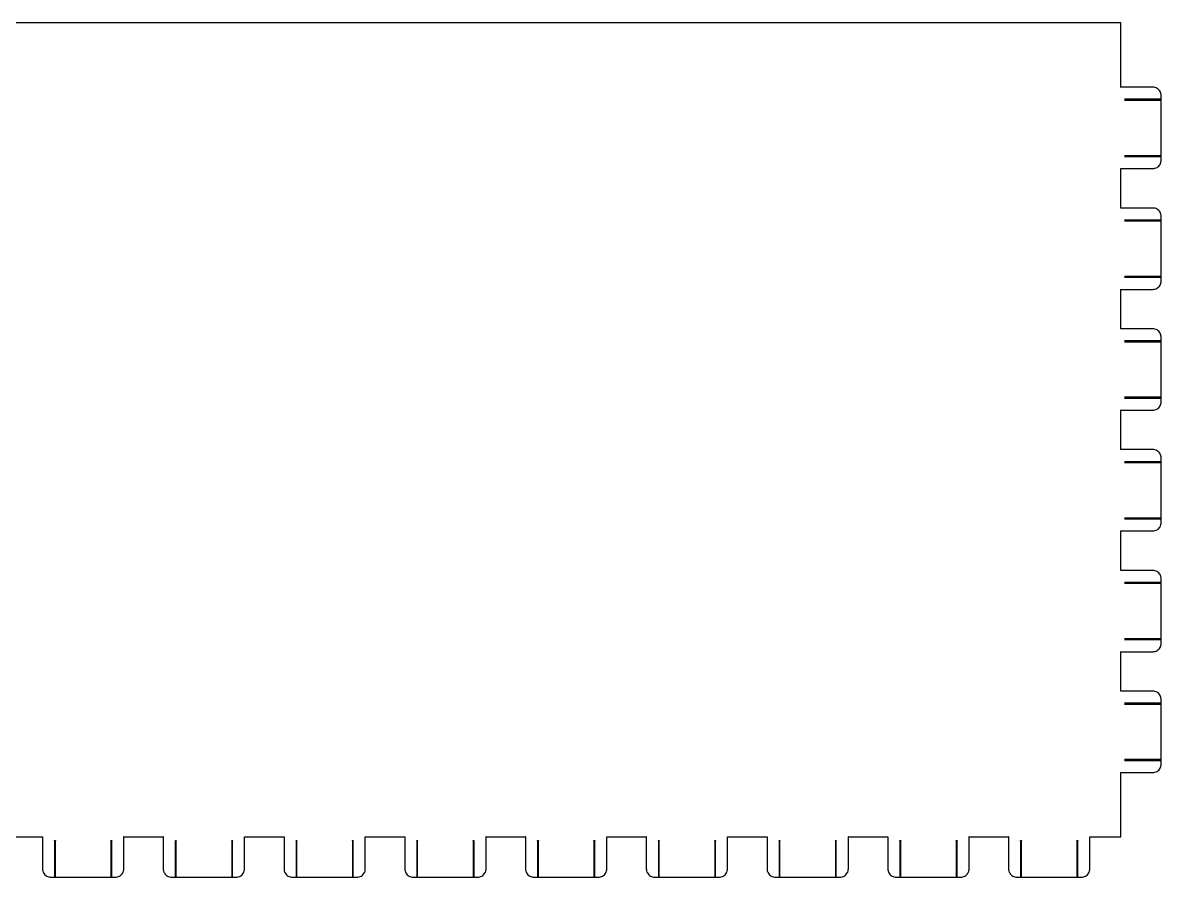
# Model space of a CAD drawing. Extents: x -4034 to 1909, y -3277 to 6509.
# Drawn here: x 290.3 to 570.3, y 1756.6 to 1966.7 of the extents above; entities that cross this region are included whole.
import ezdxf

# ---------------------------------------------------------------- set-up
doc = ezdxf.new("R2010")
doc.units = 0
doc.layers.add('Layer_1', color=7, linetype='CONTINUOUS')

msp = doc.modelspace()

# ---------------------------------------------------------------- linework, layer by layer
at = {"layer": 'Layer_1', "color": 7}
for points in [[(560.3, 1966.679597), (20.3, 1966.679597)], [(568.22, 1950.82928), (560.4, 1950.82928), (560.4, 1966.579595)], [(570.2, 1947.859221), (561.29, 1947.859221)], [(561.29, 1947.659217), (570.2, 1947.659217)], [(570.3, 1947.759219), (570.3, 1948.749238)], [(570.3, 1933.898941), (570.3, 1947.759219)], [(570.2, 1933.998943), (561.29, 1933.998943)], [(561.29, 1933.798939), (570.2, 1933.798939)], [(570.3, 1932.908922), (570.3, 1933.898941)], [(568.22, 1921.128686), (560.4, 1921.128686), (560.4, 1930.82888), (568.22, 1930.82888)], [(570.2, 1918.158627), (561.29, 1918.158627)], [(570.3, 1918.058625), (570.3, 1919.048644)], [(570.3, 1904.198347), (570.3, 1918.058625)], [(561.29, 1917.958623), (570.2, 1917.958623)], [(570.2, 1904.298349), (561.29, 1904.298349)], [(561.29, 1904.098345), (570.2, 1904.098345)], [(570.3, 1903.208328), (570.3, 1904.198347)], [(568.22, 1891.428092), (560.4, 1891.428092), (560.4, 1901.128286), (568.22, 1901.128286)], [(570.2, 1888.458033), (561.29, 1888.458033)], [(561.29, 1888.258029), (570.2, 1888.258029)], [(570.3, 1888.358031), (570.3, 1889.34805)], [(570.3, 1874.497753), (570.3, 1888.358031)], [(570.2, 1874.597755), (561.29, 1874.597755)], [(561.29, 1874.397751), (570.2, 1874.397751)], [(570.3, 1873.507734), (570.3, 1874.497753)], [(568.22, 1861.727498), (560.4, 1861.727498), (560.4, 1871.427692), (568.22, 1871.427692)], [(570.3, 1858.657437), (570.3, 1859.647456)], [(570.2, 1858.757439), (561.29, 1858.757439)], [(561.29, 1858.557435), (570.2, 1858.557435)], [(570.3, 1844.797159), (570.3, 1858.657437)], [(570.2, 1844.897161), (561.29, 1844.897161)], [(561.29, 1844.697157), (570.2, 1844.697157)], [(570.3, 1843.80714), (570.3, 1844.797159)], [(568.22, 1832.026904), (560.4, 1832.026904), (560.4, 1841.727098), (568.22, 1841.727098)], [(570.2, 1829.056845), (561.29, 1829.056845)], [(561.29, 1828.856841), (570.2, 1828.856841)], [(570.3, 1828.956843), (570.3, 1829.946862)], [(570.3, 1815.096565), (570.3, 1828.956843)], [(570.2, 1815.196567), (561.29, 1815.196567)], [(561.29, 1814.996563), (570.2, 1814.996563)], [(570.3, 1814.106546), (570.3, 1815.096565)], [(568.22, 1802.32631), (560.4, 1802.32631), (560.4, 1812.026504), (568.22, 1812.026504)], [(570.2, 1799.356251), (561.29, 1799.356251)], [(561.29, 1799.156247), (570.2, 1799.156247)], [(570.3, 1799.256249), (570.3, 1800.246268)], [(570.3, 1785.395971), (570.3, 1799.256249)], [(570.2, 1785.495973), (561.29, 1785.495973)], [(561.29, 1785.295969), (570.2, 1785.295969)], [(570.3, 1784.405952), (570.3, 1785.395971)], [(560.4, 1766.575595), (560.4, 1782.32591), (568.22, 1782.32591)], [(285.45, 1758.655437), (285.45, 1766.475593), (295.15, 1766.475593), (295.15, 1758.655437)], [(298.12, 1765.585575), (298.12, 1756.675397)], [(298.32, 1756.675397), (298.32, 1765.585575)], [(311.98, 1765.585575), (311.98, 1756.675397)], [(312.18, 1756.675397), (312.18, 1765.585575)], [(315.15, 1758.655437), (315.15, 1766.475593), (324.85, 1766.475593), (324.85, 1758.655437)], [(327.82, 1765.585575), (327.82, 1756.675397)], [(328.02, 1756.675397), (328.02, 1765.585575)], [(341.68, 1765.585575), (341.68, 1756.675397)], [(341.88, 1756.675397), (341.88, 1765.585575)], [(344.85, 1758.655437), (344.85, 1766.475593), (354.55, 1766.475593), (354.55, 1758.655437)], [(357.52, 1765.585575), (357.52, 1756.675397)], [(357.72, 1756.675397), (357.72, 1765.585575)], [(371.38, 1765.585575), (371.38, 1756.675397)], [(371.58, 1756.675397), (371.58, 1765.585575)], [(374.55, 1758.655437), (374.55, 1766.475593), (384.25, 1766.475593), (384.25, 1758.655437)], [(387.22, 1765.585575), (387.22, 1756.675397)], [(387.42, 1756.675397), (387.42, 1765.585575)], [(401.08, 1765.585575), (401.08, 1756.675397)], [(401.28, 1756.675397), (401.28, 1765.585575)], [(404.25, 1758.655437), (404.25, 1766.475593), (413.95, 1766.475593), (413.95, 1758.655437)], [(416.92, 1765.585575), (416.92, 1756.675397)], [(417.12, 1756.675397), (417.12, 1765.585575)], [(430.78, 1765.585575), (430.78, 1756.675397)], [(430.98, 1756.675397), (430.98, 1765.585575)], [(433.95, 1758.655437), (433.95, 1766.475593), (443.65, 1766.475593), (443.65, 1758.655437)], [(446.62, 1765.585575), (446.62, 1756.675397)], [(446.82, 1756.675397), (446.82, 1765.585575)], [(460.48, 1765.585575), (460.48, 1756.675397)], [(460.68, 1756.675397), (460.68, 1765.585575)], [(463.65, 1758.655437), (463.65, 1766.475593), (473.35, 1766.475593), (473.35, 1758.655437)], [(476.32, 1765.585575), (476.32, 1756.675397)], [(476.52, 1756.675397), (476.52, 1765.585575)], [(490.18, 1765.585575), (490.18, 1756.675397)], [(490.38, 1756.675397), (490.38, 1765.585575)], [(493.35, 1758.655437), (493.35, 1766.475593), (503.05, 1766.475593), (503.05, 1758.655437)], [(506.02, 1765.585575), (506.02, 1756.675397)], [(506.22, 1756.675397), (506.22, 1765.585575)], [(519.88, 1765.585575), (519.88, 1756.675397)], [(520.08, 1756.675397), (520.08, 1765.585575)], [(523.05, 1758.655437), (523.05, 1766.475593), (532.75, 1766.475593), (532.75, 1758.655437)], [(535.72, 1765.585575), (535.72, 1756.675397)], [(535.92, 1756.675397), (535.92, 1765.585575)], [(549.58, 1765.585575), (549.58, 1756.675397)], [(549.78, 1756.675397), (549.78, 1765.585575)], [(552.75, 1758.655437), (552.75, 1766.475593), (560.3, 1766.475593)], [(297.23, 1756.575395), (298.22, 1756.575395)], [(298.22, 1756.575395), (312.08, 1756.575395)], [(312.08, 1756.575395), (313.07, 1756.575395)], [(326.93, 1756.575395), (327.92, 1756.575395)], [(327.92, 1756.575395), (341.78, 1756.575395)], [(341.78, 1756.575395), (342.77, 1756.575395)], [(356.63, 1756.575395), (357.62, 1756.575395)], [(357.62, 1756.575395), (371.48, 1756.575395)], [(371.48, 1756.575395), (372.47, 1756.575395)], [(386.33, 1756.575395), (387.32, 1756.575395)], [(387.32, 1756.575395), (401.18, 1756.575395)], [(401.18, 1756.575395), (402.17, 1756.575395)], [(416.03, 1756.575395), (417.02, 1756.575395)], [(417.02, 1756.575395), (430.88, 1756.575395)], [(430.88, 1756.575395), (431.87, 1756.575395)], [(445.73, 1756.575395), (446.72, 1756.575395)], [(446.72, 1756.575395), (460.58, 1756.575395)], [(460.58, 1756.575395), (461.57, 1756.575395)], [(475.43, 1756.575395), (476.42, 1756.575395)], [(476.42, 1756.575395), (490.28, 1756.575395)], [(490.28, 1756.575395), (491.27, 1756.575395)], [(505.13, 1756.575395), (506.12, 1756.575395)], [(506.12, 1756.575395), (519.98, 1756.575395)], [(519.98, 1756.575395), (520.97, 1756.575395)], [(534.83, 1756.575395), (535.82, 1756.575395)], [(535.82, 1756.575395), (549.68, 1756.575395)], [(549.68, 1756.575395), (550.67, 1756.575395)]]:
    msp.add_lwpolyline(points, dxfattribs=at)
for points in [[(560.4, 1966.579595), (560.4, 1966.634596), (560.355, 1966.679597), (560.3, 1966.679597)], [(560.4, 1950.82928), (560.3, 1950.82928), (560.4, 1950.729278), (560.4, 1950.82928)], [(569.26, 1950.550274), (568.944, 1950.733278), (568.585, 1950.82928), (568.22, 1950.82928)], [(570.021, 1949.789259), (569.839, 1950.105266), (569.576, 1950.367271), (569.26, 1950.550274)], [(570.3, 1948.749238), (570.3, 1949.114246), (570.204, 1949.472253), (570.021, 1949.789259)], [(561.29, 1947.859221), (561.308, 1947.859221), (561.325, 1947.854221), (561.34, 1947.84522)], [(561.34, 1947.672217), (561.325, 1947.663217), (561.308, 1947.659217), (561.29, 1947.659217)], [(561.34, 1947.84522), (561.355, 1947.83622), (561.368, 1947.82422), (561.377, 1947.80922)], [(561.377, 1947.709218), (561.368, 1947.693217), (561.355, 1947.681217), (561.34, 1947.672217)], [(561.377, 1947.80922), (561.385, 1947.793219), (561.39, 1947.776219), (561.39, 1947.759219)], [(561.39, 1947.759219), (561.39, 1947.741218), (561.385, 1947.724218), (561.377, 1947.709218)], [(570.3, 1947.759219), (570.3, 1947.81422), (570.255, 1947.859221), (570.2, 1947.859221)], [(570.2, 1947.659217), (570.255, 1947.659217), (570.3, 1947.703218), (570.3, 1947.759219)], [(561.29, 1933.998943), (561.308, 1933.998943), (561.325, 1933.993943), (561.34, 1933.984943)], [(561.34, 1933.81194), (561.325, 1933.80294), (561.308, 1933.798939), (561.29, 1933.798939)], [(561.34, 1933.984943), (561.355, 1933.975943), (561.368, 1933.963943), (561.377, 1933.948942)], [(561.377, 1933.84894), (561.368, 1933.83294), (561.355, 1933.82094), (561.34, 1933.81194)], [(561.377, 1933.948942), (561.385, 1933.932942), (561.39, 1933.915942), (561.39, 1933.898941)], [(561.39, 1933.898941), (561.39, 1933.880941), (561.385, 1933.863941), (561.377, 1933.84894)], [(570.021, 1931.868901), (570.204, 1932.184907), (570.3, 1932.543914), (570.3, 1932.908922)], [(570.3, 1933.898941), (570.3, 1933.953943), (570.255, 1933.998943), (570.2, 1933.998943)], [(570.2, 1933.798939), (570.255, 1933.798939), (570.3, 1933.84294), (570.3, 1933.898941)], [(560.4, 1930.82888), (560.4, 1930.928882), (560.3, 1930.82888), (560.4, 1930.82888)], [(568.22, 1930.82888), (568.585, 1930.82888), (568.944, 1930.924882), (569.26, 1931.106886)], [(569.26, 1931.106886), (569.576, 1931.289889), (569.839, 1931.551895), (570.021, 1931.868901)], [(560.4, 1921.128686), (560.3, 1921.128686), (560.4, 1921.028684), (560.4, 1921.128686)], [(569.26, 1920.849681), (568.944, 1921.032684), (568.585, 1921.128686), (568.22, 1921.128686)], [(570.021, 1920.088665), (569.839, 1920.404672), (569.576, 1920.666677), (569.26, 1920.849681)], [(561.29, 1918.158627), (561.308, 1918.158627), (561.325, 1918.153627), (561.34, 1918.144626)], [(561.34, 1918.144626), (561.355, 1918.135626), (561.368, 1918.123626), (561.377, 1918.108626)], [(561.377, 1918.008624), (561.368, 1917.992623), (561.355, 1917.980623), (561.34, 1917.971623)], [(561.377, 1918.108626), (561.385, 1918.092625), (561.39, 1918.075625), (561.39, 1918.058625)], [(561.39, 1918.058625), (561.39, 1918.040624), (561.385, 1918.023624), (561.377, 1918.008624)], [(570.3, 1919.048644), (570.3, 1919.413652), (570.204, 1919.771659), (570.021, 1920.088665)], [(570.3, 1918.058625), (570.3, 1918.113626), (570.255, 1918.158627), (570.2, 1918.158627)], [(570.2, 1917.958623), (570.255, 1917.958623), (570.3, 1918.002624), (570.3, 1918.058625)], [(561.34, 1917.971623), (561.325, 1917.962623), (561.308, 1917.958623), (561.29, 1917.958623)], [(561.29, 1904.298349), (561.308, 1904.298349), (561.325, 1904.293349), (561.34, 1904.284349)], [(561.34, 1904.111346), (561.325, 1904.102346), (561.308, 1904.098345), (561.29, 1904.098345)], [(561.34, 1904.284349), (561.355, 1904.275349), (561.368, 1904.263349), (561.377, 1904.248348)], [(561.377, 1904.148346), (561.368, 1904.132346), (561.355, 1904.120346), (561.34, 1904.111346)], [(561.377, 1904.248348), (561.385, 1904.232348), (561.39, 1904.215348), (561.39, 1904.198347)], [(561.39, 1904.198347), (561.39, 1904.180347), (561.385, 1904.163347), (561.377, 1904.148346)], [(570.3, 1904.198347), (570.3, 1904.253349), (570.255, 1904.298349), (570.2, 1904.298349)], [(570.2, 1904.098345), (570.255, 1904.098345), (570.3, 1904.142346), (570.3, 1904.198347)], [(560.4, 1901.128286), (560.4, 1901.228288), (560.3, 1901.128286), (560.4, 1901.128286)], [(568.22, 1901.128286), (568.585, 1901.128286), (568.944, 1901.224288), (569.26, 1901.406292)], [(569.26, 1901.406292), (569.576, 1901.589295), (569.839, 1901.851301), (570.021, 1902.168307)], [(570.021, 1902.168307), (570.204, 1902.484313), (570.3, 1902.84332), (570.3, 1903.208328)], [(560.4, 1891.428092), (560.3, 1891.428092), (560.4, 1891.32809), (560.4, 1891.428092)], [(569.26, 1891.149087), (568.944, 1891.33209), (568.585, 1891.428092), (568.22, 1891.428092)], [(570.021, 1890.388071), (569.839, 1890.704078), (569.576, 1890.966083), (569.26, 1891.149087)], [(570.3, 1889.34805), (570.3, 1889.713058), (570.204, 1890.071065), (570.021, 1890.388071)], [(561.29, 1888.458033), (561.308, 1888.458033), (561.325, 1888.453033), (561.34, 1888.444032)], [(561.34, 1888.271029), (561.325, 1888.262029), (561.308, 1888.258029), (561.29, 1888.258029)], [(561.34, 1888.444032), (561.355, 1888.435032), (561.368, 1888.423032), (561.377, 1888.408032)], [(561.377, 1888.30803), (561.368, 1888.292029), (561.355, 1888.280029), (561.34, 1888.271029)], [(561.377, 1888.408032), (561.385, 1888.392031), (561.39, 1888.375031), (561.39, 1888.358031)], [(561.39, 1888.358031), (561.39, 1888.34003), (561.385, 1888.32303), (561.377, 1888.30803)], [(570.3, 1888.358031), (570.3, 1888.413032), (570.255, 1888.458033), (570.2, 1888.458033)], [(570.2, 1888.258029), (570.255, 1888.258029), (570.3, 1888.30203), (570.3, 1888.358031)], [(561.29, 1874.597755), (561.308, 1874.597755), (561.325, 1874.592755), (561.34, 1874.583755)], [(561.34, 1874.410752), (561.325, 1874.401752), (561.308, 1874.397751), (561.29, 1874.397751)], [(561.34, 1874.583755), (561.355, 1874.574755), (561.368, 1874.562755), (561.377, 1874.547754)], [(561.377, 1874.447752), (561.368, 1874.431752), (561.355, 1874.419752), (561.34, 1874.410752)], [(561.377, 1874.547754), (561.385, 1874.531754), (561.39, 1874.514754), (561.39, 1874.497753)], [(561.39, 1874.497753), (561.39, 1874.479753), (561.385, 1874.462753), (561.377, 1874.447752)], [(570.021, 1872.467713), (570.204, 1872.783719), (570.3, 1873.142726), (570.3, 1873.507734)], [(570.3, 1874.497753), (570.3, 1874.552755), (570.255, 1874.597755), (570.2, 1874.597755)], [(570.2, 1874.397751), (570.255, 1874.397751), (570.3, 1874.441752), (570.3, 1874.497753)], [(560.4, 1871.427692), (560.4, 1871.527694), (560.3, 1871.427692), (560.4, 1871.427692)], [(568.22, 1871.427692), (568.585, 1871.427692), (568.944, 1871.523694), (569.26, 1871.705698)], [(569.26, 1871.705698), (569.576, 1871.888701), (569.839, 1872.150707), (570.021, 1872.467713)], [(560.4, 1861.727498), (560.3, 1861.727498), (560.4, 1861.627496), (560.4, 1861.727498)], [(569.26, 1861.448492), (568.944, 1861.631496), (568.585, 1861.727498), (568.22, 1861.727498)], [(570.021, 1860.687477), (569.839, 1861.003484), (569.576, 1861.265489), (569.26, 1861.448492)], [(570.3, 1859.647456), (570.3, 1860.012464), (570.204, 1860.370471), (570.021, 1860.687477)], [(561.29, 1858.757439), (561.308, 1858.757439), (561.325, 1858.752439), (561.34, 1858.743438)], [(561.34, 1858.570435), (561.325, 1858.561435), (561.308, 1858.557435), (561.29, 1858.557435)], [(561.34, 1858.743438), (561.355, 1858.734438), (561.368, 1858.722438), (561.377, 1858.707438)], [(561.377, 1858.607436), (561.368, 1858.591435), (561.355, 1858.579435), (561.34, 1858.570435)], [(561.377, 1858.707438), (561.385, 1858.691437), (561.39, 1858.674437), (561.39, 1858.657437)], [(561.39, 1858.657437), (561.39, 1858.639436), (561.385, 1858.622436), (561.377, 1858.607436)], [(570.3, 1858.657437), (570.3, 1858.712438), (570.255, 1858.757439), (570.2, 1858.757439)], [(570.2, 1858.557435), (570.255, 1858.557435), (570.3, 1858.601436), (570.3, 1858.657437)], [(561.29, 1844.897161), (561.308, 1844.897161), (561.325, 1844.892161), (561.34, 1844.883161)], [(561.34, 1844.710158), (561.325, 1844.701158), (561.308, 1844.697157), (561.29, 1844.697157)], [(561.34, 1844.883161), (561.355, 1844.874161), (561.368, 1844.862161), (561.377, 1844.84716)], [(561.377, 1844.747158), (561.368, 1844.731158), (561.355, 1844.719158), (561.34, 1844.710158)], [(561.377, 1844.84716), (561.385, 1844.83116), (561.39, 1844.81416), (561.39, 1844.797159)], [(561.39, 1844.797159), (561.39, 1844.779159), (561.385, 1844.762159), (561.377, 1844.747158)], [(569.26, 1842.005104), (569.576, 1842.188107), (569.839, 1842.450113), (570.021, 1842.767119)], [(570.021, 1842.767119), (570.204, 1843.083125), (570.3, 1843.442132), (570.3, 1843.80714)], [(570.3, 1844.797159), (570.3, 1844.852161), (570.255, 1844.897161), (570.2, 1844.897161)], [(570.2, 1844.697157), (570.255, 1844.697157), (570.3, 1844.741158), (570.3, 1844.797159)], [(560.4, 1841.727098), (560.4, 1841.8271), (560.3, 1841.727098), (560.4, 1841.727098)], [(568.22, 1841.727098), (568.585, 1841.727098), (568.944, 1841.8231), (569.26, 1842.005104)], [(560.4, 1832.026904), (560.3, 1832.026904), (560.4, 1831.926902), (560.4, 1832.026904)], [(569.26, 1831.747899), (568.944, 1831.930902), (568.585, 1832.026904), (568.22, 1832.026904)], [(570.021, 1830.986883), (569.839, 1831.30289), (569.576, 1831.564895), (569.26, 1831.747899)], [(561.29, 1829.056845), (561.308, 1829.056845), (561.325, 1829.051845), (561.34, 1829.042844)], [(561.34, 1828.869841), (561.325, 1828.860841), (561.308, 1828.856841), (561.29, 1828.856841)], [(561.34, 1829.042844), (561.355, 1829.033844), (561.368, 1829.021844), (561.377, 1829.006844)], [(561.377, 1828.906842), (561.368, 1828.890841), (561.355, 1828.878841), (561.34, 1828.869841)], [(561.377, 1829.006844), (561.385, 1828.990843), (561.39, 1828.973843), (561.39, 1828.956843)], [(561.39, 1828.956843), (561.39, 1828.938842), (561.385, 1828.921842), (561.377, 1828.906842)], [(570.3, 1829.946862), (570.3, 1830.31187), (570.204, 1830.669877), (570.021, 1830.986883)], [(570.3, 1828.956843), (570.3, 1829.011844), (570.255, 1829.056845), (570.2, 1829.056845)], [(570.2, 1828.856841), (570.255, 1828.856841), (570.3, 1828.900842), (570.3, 1828.956843)], [(561.29, 1815.196567), (561.308, 1815.196567), (561.325, 1815.191567), (561.34, 1815.182567)], [(561.34, 1815.009564), (561.325, 1815.000564), (561.308, 1814.996563), (561.29, 1814.996563)], [(561.34, 1815.182567), (561.355, 1815.173567), (561.368, 1815.161567), (561.377, 1815.146566)], [(561.377, 1815.046564), (561.368, 1815.030564), (561.355, 1815.018564), (561.34, 1815.009564)], [(561.377, 1815.146566), (561.385, 1815.130566), (561.39, 1815.113566), (561.39, 1815.096565)], [(561.39, 1815.096565), (561.39, 1815.078565), (561.385, 1815.061565), (561.377, 1815.046564)], [(570.3, 1815.096565), (570.3, 1815.151567), (570.255, 1815.196567), (570.2, 1815.196567)], [(570.2, 1814.996563), (570.255, 1814.996563), (570.3, 1815.040564), (570.3, 1815.096565)], [(560.4, 1812.026504), (560.4, 1812.126506), (560.3, 1812.026504), (560.4, 1812.026504)], [(568.22, 1812.026504), (568.585, 1812.026504), (568.944, 1812.122506), (569.26, 1812.30451)], [(569.26, 1812.30451), (569.576, 1812.487513), (569.839, 1812.749519), (570.021, 1813.066525)], [(570.021, 1813.066525), (570.204, 1813.382531), (570.3, 1813.741538), (570.3, 1814.106546)], [(560.4, 1802.32631), (560.3, 1802.32631), (560.4, 1802.226308), (560.4, 1802.32631)], [(569.26, 1802.047304), (568.944, 1802.230308), (568.585, 1802.32631), (568.22, 1802.32631)], [(570.021, 1801.286289), (569.839, 1801.602296), (569.576, 1801.864301), (569.26, 1802.047304)], [(570.3, 1800.246268), (570.3, 1800.611276), (570.204, 1800.969283), (570.021, 1801.286289)], [(561.29, 1799.356251), (561.308, 1799.356251), (561.325, 1799.351251), (561.34, 1799.34225)], [(561.34, 1799.169247), (561.325, 1799.160247), (561.308, 1799.156247), (561.29, 1799.156247)], [(561.34, 1799.34225), (561.355, 1799.33325), (561.368, 1799.32125), (561.377, 1799.30625)], [(561.377, 1799.206248), (561.368, 1799.190247), (561.355, 1799.178247), (561.34, 1799.169247)], [(561.377, 1799.30625), (561.385, 1799.290249), (561.39, 1799.273249), (561.39, 1799.256249)], [(561.39, 1799.256249), (561.39, 1799.238248), (561.385, 1799.221248), (561.377, 1799.206248)], [(570.3, 1799.256249), (570.3, 1799.31125), (570.255, 1799.356251), (570.2, 1799.356251)], [(570.2, 1799.156247), (570.255, 1799.156247), (570.3, 1799.200248), (570.3, 1799.256249)], [(561.29, 1785.495973), (561.308, 1785.495973), (561.325, 1785.490973), (561.34, 1785.481973)], [(561.34, 1785.30897), (561.325, 1785.29997), (561.308, 1785.295969), (561.29, 1785.295969)], [(561.34, 1785.481973), (561.355, 1785.472973), (561.368, 1785.460973), (561.377, 1785.445972)], [(561.377, 1785.34597), (561.368, 1785.32997), (561.355, 1785.31797), (561.34, 1785.30897)], [(561.377, 1785.445972), (561.385, 1785.429972), (561.39, 1785.412972), (561.39, 1785.395971)], [(561.39, 1785.395971), (561.39, 1785.377971), (561.385, 1785.360971), (561.377, 1785.34597)], [(570.021, 1783.365931), (570.204, 1783.681937), (570.3, 1784.040944), (570.3, 1784.405952)], [(570.3, 1785.395971), (570.3, 1785.450973), (570.255, 1785.495973), (570.2, 1785.495973)], [(570.2, 1785.295969), (570.255, 1785.295969), (570.3, 1785.33997), (570.3, 1785.395971)], [(560.4, 1782.32591), (560.4, 1782.425912), (560.3, 1782.32591), (560.4, 1782.32591)], [(568.22, 1782.32591), (568.585, 1782.32591), (568.944, 1782.421912), (569.26, 1782.603916)], [(569.26, 1782.603916), (569.576, 1782.786919), (569.839, 1783.048925), (570.021, 1783.365931)], [(295.15, 1766.475593), (295.25, 1766.475593), (295.15, 1766.575595), (295.15, 1766.475593)], [(298.133, 1765.535574), (298.125, 1765.550575), (298.12, 1765.567575), (298.12, 1765.585575)], [(298.17, 1765.498574), (298.155, 1765.507574), (298.142, 1765.519574), (298.133, 1765.535574)], [(298.22, 1765.485573), (298.202, 1765.485573), (298.185, 1765.489573), (298.17, 1765.498574)], [(298.27, 1765.498574), (298.255, 1765.489573), (298.238, 1765.485573), (298.22, 1765.485573)], [(298.307, 1765.535574), (298.298, 1765.519574), (298.285, 1765.507574), (298.27, 1765.498574)], [(298.32, 1765.585575), (298.32, 1765.567575), (298.315, 1765.550575), (298.307, 1765.535574)], [(311.993, 1765.535574), (311.985, 1765.550575), (311.98, 1765.567575), (311.98, 1765.585575)], [(312.03, 1765.498574), (312.015, 1765.507574), (312.002, 1765.519574), (311.993, 1765.535574)], [(312.08, 1765.485573), (312.062, 1765.485573), (312.045, 1765.489573), (312.03, 1765.498574)], [(312.13, 1765.498574), (312.115, 1765.489573), (312.098, 1765.485573), (312.08, 1765.485573)], [(312.167, 1765.535574), (312.158, 1765.519574), (312.145, 1765.507574), (312.13, 1765.498574)], [(312.18, 1765.585575), (312.18, 1765.567575), (312.175, 1765.550575), (312.167, 1765.535574)], [(315.15, 1766.475593), (315.15, 1766.575595), (315.05, 1766.475593), (315.15, 1766.475593)], [(324.85, 1766.475593), (324.95, 1766.475593), (324.85, 1766.575595), (324.85, 1766.475593)], [(327.833, 1765.535574), (327.825, 1765.550575), (327.82, 1765.567575), (327.82, 1765.585575)], [(327.87, 1765.498574), (327.855, 1765.507574), (327.842, 1765.519574), (327.833, 1765.535574)], [(327.92, 1765.485573), (327.902, 1765.485573), (327.885, 1765.489573), (327.87, 1765.498574)], [(327.97, 1765.498574), (327.955, 1765.489573), (327.938, 1765.485573), (327.92, 1765.485573)], [(328.007, 1765.535574), (327.998, 1765.519574), (327.985, 1765.507574), (327.97, 1765.498574)], [(328.02, 1765.585575), (328.02, 1765.567575), (328.015, 1765.550575), (328.007, 1765.535574)], [(341.693, 1765.535574), (341.685, 1765.550575), (341.68, 1765.567575), (341.68, 1765.585575)], [(341.73, 1765.498574), (341.715, 1765.507574), (341.702, 1765.519574), (341.693, 1765.535574)], [(341.78, 1765.485573), (341.762, 1765.485573), (341.745, 1765.489573), (341.73, 1765.498574)], [(341.83, 1765.498574), (341.815, 1765.489573), (341.798, 1765.485573), (341.78, 1765.485573)], [(341.867, 1765.535574), (341.858, 1765.519574), (341.845, 1765.507574), (341.83, 1765.498574)], [(341.88, 1765.585575), (341.88, 1765.567575), (341.875, 1765.550575), (341.867, 1765.535574)], [(344.85, 1766.475593), (344.85, 1766.575595), (344.75, 1766.475593), (344.85, 1766.475593)], [(354.55, 1766.475593), (354.65, 1766.475593), (354.55, 1766.575595), (354.55, 1766.475593)], [(357.533, 1765.535574), (357.525, 1765.550575), (357.52, 1765.567575), (357.52, 1765.585575)], [(357.57, 1765.498574), (357.555, 1765.507574), (357.542, 1765.519574), (357.533, 1765.535574)], [(357.62, 1765.485573), (357.602, 1765.485573), (357.585, 1765.489573), (357.57, 1765.498574)], [(357.67, 1765.498574), (357.655, 1765.489573), (357.638, 1765.485573), (357.62, 1765.485573)], [(357.707, 1765.535574), (357.698, 1765.519574), (357.685, 1765.507574), (357.67, 1765.498574)], [(357.72, 1765.585575), (357.72, 1765.567575), (357.715, 1765.550575), (357.707, 1765.535574)], [(371.393, 1765.535574), (371.385, 1765.550575), (371.38, 1765.567575), (371.38, 1765.585575)], [(371.43, 1765.498574), (371.415, 1765.507574), (371.402, 1765.519574), (371.393, 1765.535574)], [(371.48, 1765.485573), (371.462, 1765.485573), (371.445, 1765.489573), (371.43, 1765.498574)], [(371.53, 1765.498574), (371.515, 1765.489573), (371.498, 1765.485573), (371.48, 1765.485573)], [(371.567, 1765.535574), (371.558, 1765.519574), (371.545, 1765.507574), (371.53, 1765.498574)], [(371.58, 1765.585575), (371.58, 1765.567575), (371.575, 1765.550575), (371.567, 1765.535574)], [(374.55, 1766.475593), (374.55, 1766.575595), (374.45, 1766.475593), (374.55, 1766.475593)], [(384.25, 1766.475593), (384.35, 1766.475593), (384.25, 1766.575595), (384.25, 1766.475593)], [(387.233, 1765.535574), (387.225, 1765.550575), (387.22, 1765.567575), (387.22, 1765.585575)], [(387.27, 1765.498574), (387.255, 1765.507574), (387.242, 1765.519574), (387.233, 1765.535574)], [(387.32, 1765.485573), (387.302, 1765.485573), (387.285, 1765.489573), (387.27, 1765.498574)], [(387.37, 1765.498574), (387.355, 1765.489573), (387.338, 1765.485573), (387.32, 1765.485573)], [(387.407, 1765.535574), (387.398, 1765.519574), (387.385, 1765.507574), (387.37, 1765.498574)], [(387.42, 1765.585575), (387.42, 1765.567575), (387.415, 1765.550575), (387.407, 1765.535574)], [(401.093, 1765.535574), (401.085, 1765.550575), (401.08, 1765.567575), (401.08, 1765.585575)], [(401.13, 1765.498574), (401.115, 1765.507574), (401.102, 1765.519574), (401.093, 1765.535574)], [(401.18, 1765.485573), (401.162, 1765.485573), (401.145, 1765.489573), (401.13, 1765.498574)], [(401.23, 1765.498574), (401.215, 1765.489573), (401.198, 1765.485573), (401.18, 1765.485573)], [(401.267, 1765.535574), (401.258, 1765.519574), (401.245, 1765.507574), (401.23, 1765.498574)], [(401.28, 1765.585575), (401.28, 1765.567575), (401.275, 1765.550575), (401.267, 1765.535574)], [(404.25, 1766.475593), (404.25, 1766.575595), (404.15, 1766.475593), (404.25, 1766.475593)], [(413.95, 1766.475593), (414.05, 1766.475593), (413.95, 1766.575595), (413.95, 1766.475593)], [(416.933, 1765.535574), (416.925, 1765.550575), (416.92, 1765.567575), (416.92, 1765.585575)], [(416.97, 1765.498574), (416.955, 1765.507574), (416.942, 1765.519574), (416.933, 1765.535574)], [(417.02, 1765.485573), (417.002, 1765.485573), (416.985, 1765.489573), (416.97, 1765.498574)], [(417.07, 1765.498574), (417.055, 1765.489573), (417.038, 1765.485573), (417.02, 1765.485573)], [(417.107, 1765.535574), (417.098, 1765.519574), (417.085, 1765.507574), (417.07, 1765.498574)], [(417.12, 1765.585575), (417.12, 1765.567575), (417.115, 1765.550575), (417.107, 1765.535574)], [(430.793, 1765.535574), (430.785, 1765.550575), (430.78, 1765.567575), (430.78, 1765.585575)], [(430.83, 1765.498574), (430.815, 1765.507574), (430.802, 1765.519574), (430.793, 1765.535574)], [(430.88, 1765.485573), (430.862, 1765.485573), (430.845, 1765.489573), (430.83, 1765.498574)], [(430.93, 1765.498574), (430.915, 1765.489573), (430.898, 1765.485573), (430.88, 1765.485573)], [(430.967, 1765.535574), (430.958, 1765.519574), (430.945, 1765.507574), (430.93, 1765.498574)], [(430.98, 1765.585575), (430.98, 1765.567575), (430.975, 1765.550575), (430.967, 1765.535574)], [(433.95, 1766.475593), (433.95, 1766.575595), (433.85, 1766.475593), (433.95, 1766.475593)], [(443.65, 1766.475593), (443.75, 1766.475593), (443.65, 1766.575595), (443.65, 1766.475593)], [(446.633, 1765.535574), (446.625, 1765.550575), (446.62, 1765.567575), (446.62, 1765.585575)], [(446.67, 1765.498574), (446.655, 1765.507574), (446.642, 1765.519574), (446.633, 1765.535574)], [(446.72, 1765.485573), (446.702, 1765.485573), (446.685, 1765.489573), (446.67, 1765.498574)], [(446.77, 1765.498574), (446.755, 1765.489573), (446.738, 1765.485573), (446.72, 1765.485573)], [(446.807, 1765.535574), (446.798, 1765.519574), (446.785, 1765.507574), (446.77, 1765.498574)], [(446.82, 1765.585575), (446.82, 1765.567575), (446.815, 1765.550575), (446.807, 1765.535574)], [(460.493, 1765.535574), (460.485, 1765.550575), (460.48, 1765.567575), (460.48, 1765.585575)], [(460.53, 1765.498574), (460.515, 1765.507574), (460.502, 1765.519574), (460.493, 1765.535574)], [(460.58, 1765.485573), (460.562, 1765.485573), (460.545, 1765.489573), (460.53, 1765.498574)], [(460.63, 1765.498574), (460.615, 1765.489573), (460.598, 1765.485573), (460.58, 1765.485573)], [(460.667, 1765.535574), (460.658, 1765.519574), (460.645, 1765.507574), (460.63, 1765.498574)], [(460.68, 1765.585575), (460.68, 1765.567575), (460.675, 1765.550575), (460.667, 1765.535574)], [(463.65, 1766.475593), (463.65, 1766.575595), (463.55, 1766.475593), (463.65, 1766.475593)], [(473.35, 1766.475593), (473.45, 1766.475593), (473.35, 1766.575595), (473.35, 1766.475593)], [(476.333, 1765.535574), (476.325, 1765.550575), (476.32, 1765.567575), (476.32, 1765.585575)], [(476.37, 1765.498574), (476.355, 1765.507574), (476.342, 1765.519574), (476.333, 1765.535574)], [(476.42, 1765.485573), (476.402, 1765.485573), (476.385, 1765.489573), (476.37, 1765.498574)], [(476.47, 1765.498574), (476.455, 1765.489573), (476.438, 1765.485573), (476.42, 1765.485573)], [(476.507, 1765.535574), (476.498, 1765.519574), (476.485, 1765.507574), (476.47, 1765.498574)], [(476.52, 1765.585575), (476.52, 1765.567575), (476.515, 1765.550575), (476.507, 1765.535574)], [(490.193, 1765.535574), (490.185, 1765.550575), (490.18, 1765.567575), (490.18, 1765.585575)], [(490.23, 1765.498574), (490.215, 1765.507574), (490.202, 1765.519574), (490.193, 1765.535574)], [(490.28, 1765.485573), (490.262, 1765.485573), (490.245, 1765.489573), (490.23, 1765.498574)], [(490.33, 1765.498574), (490.315, 1765.489573), (490.298, 1765.485573), (490.28, 1765.485573)], [(490.367, 1765.535574), (490.358, 1765.519574), (490.345, 1765.507574), (490.33, 1765.498574)], [(490.38, 1765.585575), (490.38, 1765.567575), (490.375, 1765.550575), (490.367, 1765.535574)], [(493.35, 1766.475593), (493.35, 1766.575595), (493.25, 1766.475593), (493.35, 1766.475593)], [(503.05, 1766.475593), (503.15, 1766.475593), (503.05, 1766.575595), (503.05, 1766.475593)], [(506.033, 1765.535574), (506.025, 1765.550575), (506.02, 1765.567575), (506.02, 1765.585575)], [(506.07, 1765.498574), (506.055, 1765.507574), (506.042, 1765.519574), (506.033, 1765.535574)], [(506.12, 1765.485573), (506.102, 1765.485573), (506.085, 1765.489573), (506.07, 1765.498574)], [(506.17, 1765.498574), (506.155, 1765.489573), (506.138, 1765.485573), (506.12, 1765.485573)], [(506.207, 1765.535574), (506.198, 1765.519574), (506.185, 1765.507574), (506.17, 1765.498574)], [(506.22, 1765.585575), (506.22, 1765.567575), (506.215, 1765.550575), (506.207, 1765.535574)], [(519.893, 1765.535574), (519.885, 1765.550575), (519.88, 1765.567575), (519.88, 1765.585575)], [(519.93, 1765.498574), (519.915, 1765.507574), (519.902, 1765.519574), (519.893, 1765.535574)], [(519.98, 1765.485573), (519.962, 1765.485573), (519.945, 1765.489573), (519.93, 1765.498574)], [(520.03, 1765.498574), (520.015, 1765.489573), (519.998, 1765.485573), (519.98, 1765.485573)], [(520.067, 1765.535574), (520.058, 1765.519574), (520.045, 1765.507574), (520.03, 1765.498574)], [(520.08, 1765.585575), (520.08, 1765.567575), (520.075, 1765.550575), (520.067, 1765.535574)], [(523.05, 1766.475593), (523.05, 1766.575595), (522.95, 1766.475593), (523.05, 1766.475593)], [(532.75, 1766.475593), (532.85, 1766.475593), (532.75, 1766.575595), (532.75, 1766.475593)], [(535.733, 1765.535574), (535.725, 1765.550575), (535.72, 1765.567575), (535.72, 1765.585575)], [(535.77, 1765.498574), (535.755, 1765.507574), (535.742, 1765.519574), (535.733, 1765.535574)], [(535.82, 1765.485573), (535.802, 1765.485573), (535.785, 1765.489573), (535.77, 1765.498574)], [(535.87, 1765.498574), (535.855, 1765.489573), (535.838, 1765.485573), (535.82, 1765.485573)], [(535.907, 1765.535574), (535.898, 1765.519574), (535.885, 1765.507574), (535.87, 1765.498574)], [(535.92, 1765.585575), (535.92, 1765.567575), (535.915, 1765.550575), (535.907, 1765.535574)], [(549.593, 1765.535574), (549.585, 1765.550575), (549.58, 1765.567575), (549.58, 1765.585575)], [(549.63, 1765.498574), (549.615, 1765.507574), (549.602, 1765.519574), (549.593, 1765.535574)], [(549.68, 1765.485573), (549.662, 1765.485573), (549.645, 1765.489573), (549.63, 1765.498574)], [(549.73, 1765.498574), (549.715, 1765.489573), (549.698, 1765.485573), (549.68, 1765.485573)], [(549.767, 1765.535574), (549.758, 1765.519574), (549.745, 1765.507574), (549.73, 1765.498574)], [(549.78, 1765.585575), (549.78, 1765.567575), (549.775, 1765.550575), (549.767, 1765.535574)], [(552.75, 1766.475593), (552.75, 1766.575595), (552.65, 1766.475593), (552.75, 1766.475593)], [(560.3, 1766.475593), (560.355, 1766.475593), (560.4, 1766.519594), (560.4, 1766.575595)], [(295.15, 1758.655437), (295.15, 1758.290429), (295.246, 1757.931422), (295.429, 1757.615416)], [(314.871, 1757.615416), (315.054, 1757.931422), (315.15, 1758.290429), (315.15, 1758.655437)], [(324.85, 1758.655437), (324.85, 1758.290429), (324.946, 1757.931422), (325.129, 1757.615416)], [(344.571, 1757.615416), (344.754, 1757.931422), (344.85, 1758.290429), (344.85, 1758.655437)], [(354.55, 1758.655437), (354.55, 1758.290429), (354.646, 1757.931422), (354.829, 1757.615416)], [(374.271, 1757.615416), (374.454, 1757.931422), (374.55, 1758.290429), (374.55, 1758.655437)], [(384.25, 1758.655437), (384.25, 1758.290429), (384.346, 1757.931422), (384.529, 1757.615416)], [(403.971, 1757.615416), (404.154, 1757.931422), (404.25, 1758.290429), (404.25, 1758.655437)], [(413.95, 1758.655437), (413.95, 1758.290429), (414.046, 1757.931422), (414.229, 1757.615416)], [(433.671, 1757.615416), (433.854, 1757.931422), (433.95, 1758.290429), (433.95, 1758.655437)], [(443.65, 1758.655437), (443.65, 1758.290429), (443.746, 1757.931422), (443.929, 1757.615416)], [(463.371, 1757.615416), (463.554, 1757.931422), (463.65, 1758.290429), (463.65, 1758.655437)], [(473.35, 1758.655437), (473.35, 1758.290429), (473.446, 1757.931422), (473.629, 1757.615416)], [(493.071, 1757.615416), (493.254, 1757.931422), (493.35, 1758.290429), (493.35, 1758.655437)], [(503.05, 1758.655437), (503.05, 1758.290429), (503.146, 1757.931422), (503.329, 1757.615416)], [(522.771, 1757.615416), (522.954, 1757.931422), (523.05, 1758.290429), (523.05, 1758.655437)], [(532.75, 1758.655437), (532.75, 1758.290429), (532.846, 1757.931422), (533.029, 1757.615416)], [(552.471, 1757.615416), (552.654, 1757.931422), (552.75, 1758.290429), (552.75, 1758.655437)], [(295.429, 1757.615416), (295.611, 1757.29841), (295.874, 1757.036404), (296.19, 1756.853401)], [(296.19, 1756.853401), (296.506, 1756.671397), (296.865, 1756.575395), (297.23, 1756.575395)], [(298.12, 1756.675397), (298.12, 1756.619396), (298.165, 1756.575395), (298.22, 1756.575395)], [(298.22, 1756.575395), (298.275, 1756.575395), (298.32, 1756.619396), (298.32, 1756.675397)], [(311.98, 1756.675397), (311.98, 1756.619396), (312.025, 1756.575395), (312.08, 1756.575395)], [(312.08, 1756.575395), (312.135, 1756.575395), (312.18, 1756.619396), (312.18, 1756.675397)], [(313.07, 1756.575395), (313.435, 1756.575395), (313.794, 1756.671397), (314.11, 1756.853401)], [(314.11, 1756.853401), (314.426, 1757.036404), (314.689, 1757.29841), (314.871, 1757.615416)], [(325.129, 1757.615416), (325.311, 1757.29841), (325.574, 1757.036404), (325.89, 1756.853401)], [(325.89, 1756.853401), (326.206, 1756.671397), (326.565, 1756.575395), (326.93, 1756.575395)], [(327.82, 1756.675397), (327.82, 1756.619396), (327.865, 1756.575395), (327.92, 1756.575395)], [(327.92, 1756.575395), (327.975, 1756.575395), (328.02, 1756.619396), (328.02, 1756.675397)], [(341.68, 1756.675397), (341.68, 1756.619396), (341.725, 1756.575395), (341.78, 1756.575395)], [(341.78, 1756.575395), (341.835, 1756.575395), (341.88, 1756.619396), (341.88, 1756.675397)], [(342.77, 1756.575395), (343.135, 1756.575395), (343.494, 1756.671397), (343.81, 1756.853401)], [(343.81, 1756.853401), (344.126, 1757.036404), (344.389, 1757.29841), (344.571, 1757.615416)], [(354.829, 1757.615416), (355.011, 1757.29841), (355.274, 1757.036404), (355.59, 1756.853401)], [(355.59, 1756.853401), (355.906, 1756.671397), (356.265, 1756.575395), (356.63, 1756.575395)], [(357.52, 1756.675397), (357.52, 1756.619396), (357.565, 1756.575395), (357.62, 1756.575395)], [(357.62, 1756.575395), (357.675, 1756.575395), (357.72, 1756.619396), (357.72, 1756.675397)], [(371.38, 1756.675397), (371.38, 1756.619396), (371.425, 1756.575395), (371.48, 1756.575395)], [(371.48, 1756.575395), (371.535, 1756.575395), (371.58, 1756.619396), (371.58, 1756.675397)], [(372.47, 1756.575395), (372.835, 1756.575395), (373.194, 1756.671397), (373.51, 1756.853401)], [(373.51, 1756.853401), (373.826, 1757.036404), (374.089, 1757.29841), (374.271, 1757.615416)], [(384.529, 1757.615416), (384.711, 1757.29841), (384.974, 1757.036404), (385.29, 1756.853401)], [(385.29, 1756.853401), (385.606, 1756.671397), (385.965, 1756.575395), (386.33, 1756.575395)], [(387.22, 1756.675397), (387.22, 1756.619396), (387.265, 1756.575395), (387.32, 1756.575395)], [(387.32, 1756.575395), (387.375, 1756.575395), (387.42, 1756.619396), (387.42, 1756.675397)], [(401.08, 1756.675397), (401.08, 1756.619396), (401.125, 1756.575395), (401.18, 1756.575395)], [(401.18, 1756.575395), (401.235, 1756.575395), (401.28, 1756.619396), (401.28, 1756.675397)], [(402.17, 1756.575395), (402.535, 1756.575395), (402.894, 1756.671397), (403.21, 1756.853401)], [(403.21, 1756.853401), (403.526, 1757.036404), (403.789, 1757.29841), (403.971, 1757.615416)], [(414.229, 1757.615416), (414.411, 1757.29841), (414.674, 1757.036404), (414.99, 1756.853401)], [(414.99, 1756.853401), (415.306, 1756.671397), (415.665, 1756.575395), (416.03, 1756.575395)], [(416.92, 1756.675397), (416.92, 1756.619396), (416.965, 1756.575395), (417.02, 1756.575395)], [(417.02, 1756.575395), (417.075, 1756.575395), (417.12, 1756.619396), (417.12, 1756.675397)], [(430.78, 1756.675397), (430.78, 1756.619396), (430.825, 1756.575395), (430.88, 1756.575395)], [(430.88, 1756.575395), (430.935, 1756.575395), (430.98, 1756.619396), (430.98, 1756.675397)], [(431.87, 1756.575395), (432.235, 1756.575395), (432.594, 1756.671397), (432.91, 1756.853401)], [(432.91, 1756.853401), (433.226, 1757.036404), (433.489, 1757.29841), (433.671, 1757.615416)], [(443.929, 1757.615416), (444.111, 1757.29841), (444.374, 1757.036404), (444.69, 1756.853401)], [(444.69, 1756.853401), (445.006, 1756.671397), (445.365, 1756.575395), (445.73, 1756.575395)], [(446.62, 1756.675397), (446.62, 1756.619396), (446.665, 1756.575395), (446.72, 1756.575395)], [(446.72, 1756.575395), (446.775, 1756.575395), (446.82, 1756.619396), (446.82, 1756.675397)], [(460.48, 1756.675397), (460.48, 1756.619396), (460.525, 1756.575395), (460.58, 1756.575395)], [(460.58, 1756.575395), (460.635, 1756.575395), (460.68, 1756.619396), (460.68, 1756.675397)], [(461.57, 1756.575395), (461.935, 1756.575395), (462.294, 1756.671397), (462.61, 1756.853401)], [(462.61, 1756.853401), (462.926, 1757.036404), (463.189, 1757.29841), (463.371, 1757.615416)], [(473.629, 1757.615416), (473.811, 1757.29841), (474.074, 1757.036404), (474.39, 1756.853401)], [(474.39, 1756.853401), (474.706, 1756.671397), (475.065, 1756.575395), (475.43, 1756.575395)], [(476.32, 1756.675397), (476.32, 1756.619396), (476.365, 1756.575395), (476.42, 1756.575395)], [(476.42, 1756.575395), (476.475, 1756.575395), (476.52, 1756.619396), (476.52, 1756.675397)], [(490.18, 1756.675397), (490.18, 1756.619396), (490.225, 1756.575395), (490.28, 1756.575395)], [(490.28, 1756.575395), (490.335, 1756.575395), (490.38, 1756.619396), (490.38, 1756.675397)], [(491.27, 1756.575395), (491.635, 1756.575395), (491.994, 1756.671397), (492.31, 1756.853401)], [(492.31, 1756.853401), (492.626, 1757.036404), (492.889, 1757.29841), (493.071, 1757.615416)], [(503.329, 1757.615416), (503.511, 1757.29841), (503.774, 1757.036404), (504.09, 1756.853401)], [(504.09, 1756.853401), (504.406, 1756.671397), (504.765, 1756.575395), (505.13, 1756.575395)], [(506.02, 1756.675397), (506.02, 1756.619396), (506.065, 1756.575395), (506.12, 1756.575395)], [(506.12, 1756.575395), (506.175, 1756.575395), (506.22, 1756.619396), (506.22, 1756.675397)], [(519.88, 1756.675397), (519.88, 1756.619396), (519.925, 1756.575395), (519.98, 1756.575395)], [(519.98, 1756.575395), (520.035, 1756.575395), (520.08, 1756.619396), (520.08, 1756.675397)], [(520.97, 1756.575395), (521.335, 1756.575395), (521.694, 1756.671397), (522.01, 1756.853401)], [(522.01, 1756.853401), (522.326, 1757.036404), (522.589, 1757.29841), (522.771, 1757.615416)], [(533.029, 1757.615416), (533.211, 1757.29841), (533.474, 1757.036404), (533.79, 1756.853401)], [(533.79, 1756.853401), (534.106, 1756.671397), (534.465, 1756.575395), (534.83, 1756.575395)], [(535.72, 1756.675397), (535.72, 1756.619396), (535.765, 1756.575395), (535.82, 1756.575395)], [(535.82, 1756.575395), (535.875, 1756.575395), (535.92, 1756.619396), (535.92, 1756.675397)], [(549.58, 1756.675397), (549.58, 1756.619396), (549.625, 1756.575395), (549.68, 1756.575395)], [(549.68, 1756.575395), (549.735, 1756.575395), (549.78, 1756.619396), (549.78, 1756.675397)], [(550.67, 1756.575395), (551.035, 1756.575395), (551.394, 1756.671397), (551.71, 1756.853401)], [(551.71, 1756.853401), (552.026, 1757.036404), (552.289, 1757.29841), (552.471, 1757.615416)]]:
    msp.add_open_spline(points, degree=3, dxfattribs=at)

doc.saveas('drawing.dxf')
